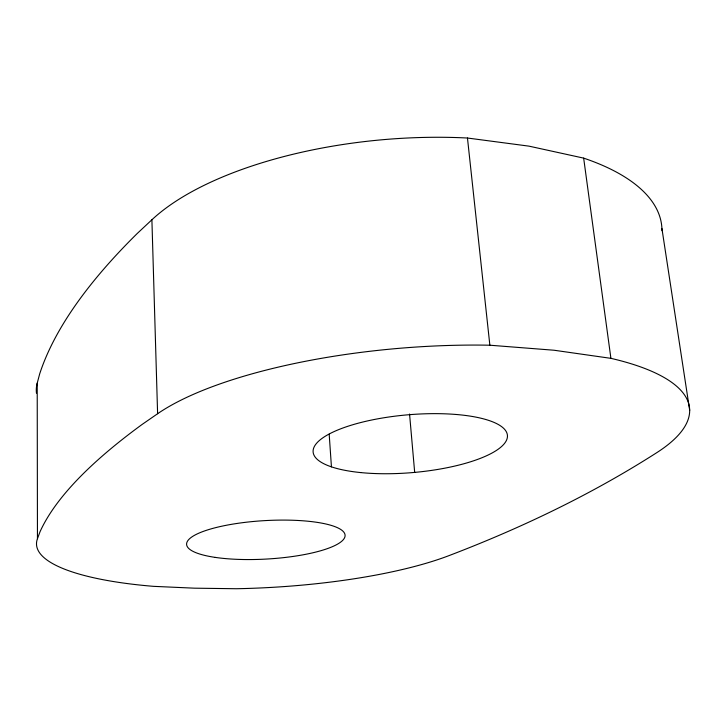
<?xml version="1.0" encoding="UTF-8"?>
<svg xmlns="http://www.w3.org/2000/svg" width="726" height="726" viewBox="0 0 726 726"><rect width="100%" height="100%" fill="white"/><g stroke="black" fill="none" stroke-linecap="round" stroke-linejoin="round"><path stroke-width="1.09" d="M36.472 393.211A218.326 74.751 -2.9 0 1 37.207 383.192L39.694 373.845A1788.791 453.578 -14.9 0 1 137.214 233.509L151.897 219.778A266.143 110.96 -5.3 0 1 467.462 138.022L528.973 146.144L583.659 158.123A265.625 110.434 -5.4 0 1 661.976 230.677M37.453 538.71L40.039 531.713A1908.854 346.402 -11.9 0 1 142.133 424.429L157.606 413.729A277.795 83.626 -4.9 0 1 489.859 345.213L554.083 350.241L610.911 358.345A277.223 83.218 -4.9 0 1 656.449 452.87C591.291 494.551 521.15 528.074 448.958 555.635A225.605 55.24 -3.3 0 1 236.249 588.732L194.468 588.178L153.567 586.345A226.076 55.439 -3.2 0 1 37.453 538.71L37.207 383.192M661.93 228.599L689.7 410.417M583.659 158.123L610.911 358.345M467.462 138.022L489.859 345.213M409.555 414.029L414.682 472.399M329.187 434.193L331.437 466.863M151.897 219.778L157.606 413.729M360.64 472.572A97.52 28.986 -4.9 0 0 507.447 436.453A97.52 28.986 -4.9 0 0 362.701 422.051A97.52 28.986 -4.9 0 0 360.64 472.572M215.25 557.396A79.361 19.23 -3.3 0 0 343.915 538.892A79.361 19.23 -3.3 0 0 238.21 523.274A79.361 19.23 -3.3 0 0 215.25 557.396"/></g></svg>
